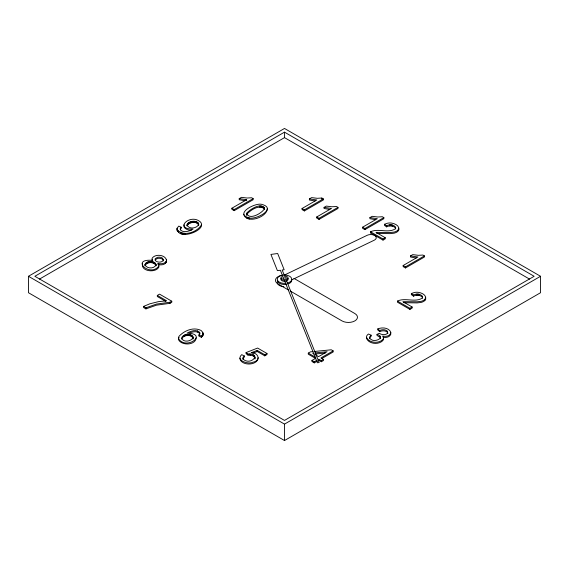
<?xml version="1.0" encoding="UTF-8"?>
<svg xmlns="http://www.w3.org/2000/svg" width="569" height="569" viewBox="0 0 569 569"><rect width="100%" height="100%" fill="white"/><g stroke="black" fill="none" stroke-linecap="round" stroke-linejoin="round"><path stroke-width="0.85" d="M243.632 214.228C246.64 224.527 267.338 217.081 267.302 208.595M203.105 333.242L202.756 334.757L201.362 336.215L201.362 337.31L198.873 336.087L198.873 334.992L199.982 333.342L199.676 332.303C196.141 329.031 190.658 331.137 187.016 333.157C208.09 333.548 187.614 349.963 179.107 339.586A8.471 4.893 0 0 1 179.043 336.279C183.908 331.016 192.002 327.36 199.15 329.671C202.742 330.233 204.812 335.184 201.362 337.31M203.062 335.098L202.891 332.481M201.334 224.492A8.556 4.936 0 0 1 201.476 225.964C199.285 232.778 177.571 239.72 177.357 228.646M180.266 229.364L181.212 228.34L181.212 227.244L178.773 226.078L177.051 228.297L177.215 230.893M239.769 358.171C240.879 366.216 257.807 365.867 258.212 357.666M158.659 264.635C161.411 265.289 165.216 264.72 166.497 261.875C167.435 254.876 155.344 253.134 152.115 258.269L152.129 260.374M166.497 261.875L166.596 259.962M376.728 233.418L390.17 233.631L394.011 233.19A8.002 4.623 0 0 0 397.674 231.498L398.748 229.961C399.822 225.857 395.171 223.702 391.856 223.126A7.02 4.054 0 0 0 387.404 223.24L384.473 224.264L384.473 225.36L386.607 226.875C389.317 225.31 393.023 225.537 395.291 227.785L395.711 228.852M398.748 229.961L398.656 228.219M403.627 302.701L417.07 302.907L420.911 302.466A8.002 4.623 0 0 0 424.574 300.773L425.648 299.237C426.722 295.14 422.07 292.978 418.756 292.409A7.02 4.054 0 0 0 414.303 292.523L411.366 293.54L411.366 294.635L413.507 296.157C416.216 294.586 419.922 294.82 422.191 297.068L422.611 298.135M425.648 299.237L425.555 297.502M264.571 208.432C262.65 212.962 248.845 220.921 246.726 213.197C249.642 209.406 262.814 201.092 264.571 209.527L264.407 207.777M246.726 213.197L246.79 215.665M156.006 264.685C154.697 269.08 146.389 268.973 145.052 264.635C146.489 260.033 156.283 260.374 156.006 265.78L155.892 264.066M387.909 333.356L387.546 332.417C385.498 330.354 382.212 330.497 379.701 331.578L377.795 329.999L377.795 328.903C382.126 327.111 389.04 327.516 390.917 332.502L390.732 333.576L388.99 335.383A5.64 3.258 0 0 1 384.388 336.336L382.56 336.087L383.456 337.289L383.563 338.512C380.049 344.003 369.068 343.434 366.521 337.31A7.874 4.545 0 0 1 367.567 334.778L368.484 334.01L371.109 335.177L369.957 336.464A4.737 2.738 0 0 0 371.102 339.451C374.985 342.766 386.038 337.325 377.012 334.373L377.012 335.468L380.113 337.261L380.519 338.391L380.519 337.296M187.109 224.876C188.531 220.651 197.4 219.613 198.709 224.307C197.159 228.574 188.595 229.634 187.109 224.876L187.109 225.971L187.237 224.25M266.989 353.477L257.601 348.057L246.071 352.602L247.97 354.018C261.214 353.392 251.967 364.736 244.386 360.106A4.822 2.788 0 0 1 243.212 357.104L244.321 355.945L241.683 354.658C235.36 360.469 248.347 364.743 252.892 362.211C261.299 360.774 258.497 352.367 251.149 352.752L257.238 350.404L264.777 354.757L266.989 353.477L266.989 354.572L264.777 355.853L257.238 351.5L252.672 353.257M254.869 359.032L255.004 357.296M183.993 224.812C182.934 228.745 188.211 230.324 191.22 230.296M193.097 337.431C191.54 341.606 182.869 342.879 181.618 337.979C183.04 333.014 194.356 332.851 192.941 339.145M145.294 263.817L145.052 265.73L145.052 264.635M181.618 339.074C183.154 334.75 191.646 333.854 193.097 338.527M199.683 335.191L199.676 333.398C197.052 330.76 192.791 331.72 189.697 332.901M158.04 264.528L158.04 263.433C160.942 264.215 165.088 263.845 166.497 260.78M384.473 224.264L386.607 225.779C389.317 224.214 393.023 224.442 395.291 226.69L395.711 227.756L395.398 228.795C388.108 233.617 378.307 227.977 370.533 231.803L370.533 232.899L383.015 240.104L385.241 238.816L385.241 237.721L375.981 232.372L390.17 232.536L394.011 232.095A8.002 4.623 0 0 0 397.674 230.402L398.748 228.866M411.366 293.54L413.507 295.062C416.216 293.49 419.922 293.725 422.191 295.972L422.611 297.039L422.298 298.071C415.007 302.9 405.206 297.26 397.432 301.086L397.432 302.182L409.915 309.387L412.141 308.099L412.141 307.004L402.88 301.655L417.07 301.819L420.911 301.371A8.002 4.623 0 0 0 424.574 299.678L425.648 298.142M142.527 263.71C140.607 271.477 155.707 273.262 158.858 267.11L158.829 265.837M246.726 214.293C250.63 210.103 259.037 204.129 264.407 208.873M187.237 225.345C189.456 221.853 197.379 220.808 198.709 225.402L198.659 223.688M145.294 264.912C147.705 261.726 153.715 261.726 155.892 265.161M181.212 227.244L180.266 228.269L180.394 230.018C184.043 233.162 189.377 231.213 193.047 229.101C174.221 229.2 188.958 214.385 198.958 220.886A8.556 4.936 0 0 1 201.476 224.869C197.123 232.159 183.709 237.081 177.215 229.798M155.209 259.763L157.528 258.426A4.289 2.475 0 0 1 162.172 259.044L163.495 260.815M28.45 276.285L284.5 128.459L540.55 276.285L540.55 292.715L284.5 440.541L28.45 292.715L28.45 276.285L284.5 424.118L540.55 276.285M284.5 132.15L34.851 276.285L284.5 420.42L534.149 276.285L284.5 132.15L284.5 137.627L529.54 279.102M39.46 279.102L284.5 137.627M244.883 200.701L239.215 199.733L239.215 198.638L241.455 197.343L247.074 198.026L251.662 197.763L253.155 198.624L253.155 199.719L234.193 210.665L231.875 209.328L231.875 208.233L246.647 199.705L246.647 200.8M231.875 208.233L234.193 209.57L253.155 198.624M309.387 198.915L311.627 197.621L317.246 198.304L321.834 198.033L323.327 198.901L323.327 199.996L304.365 210.935L302.047 209.598L302.047 208.503L316.819 199.975L309.387 198.915L309.387 200.011L315.055 200.971M302.047 208.503L304.365 209.847L323.327 198.901M157.321 295.425L159.548 294.137L171.774 301.193L171.774 302.288L169.967 303.334L156.496 305.169L145.934 308.896L143.552 307.516L143.552 306.421L149.811 303.818L158.296 301.691L166.568 300.766L157.321 295.425L157.321 296.52L165.856 301.449M324.06 207.379L326.3 206.092L331.919 206.775L336.499 206.504L337.993 207.365L337.993 208.46L319.038 219.406L316.72 218.069L316.72 216.974L331.492 208.446L324.06 207.379L324.06 208.474L329.728 209.442M143.552 306.421L145.934 307.801L156.496 304.074L169.967 302.239L171.774 301.193M316.72 216.974L319.038 218.311L337.993 207.365M369.914 217.614L372.154 216.32L377.773 217.002L382.361 216.739L383.855 217.6L383.855 218.695L364.893 229.641L362.574 228.304L362.574 227.209L377.347 218.681L369.914 217.614L369.914 218.709L375.583 219.677M362.574 227.209L364.893 228.546L383.855 217.6M370.533 231.803L383.015 239.008L385.241 237.721M410.491 255.929L412.731 254.635L418.35 255.317L422.938 255.047L424.431 255.915L424.431 257.01L405.469 267.956L403.151 266.612L403.151 265.517L417.923 256.989L410.491 255.929L410.491 257.024L416.159 257.985M403.151 265.517L405.469 266.861L424.431 255.915M315.731 358.498L308.284 354.195L308.284 353.107L310.411 351.877L313.014 351.614M321.684 358.598L333.157 351.976L333.157 350.881L320.916 357.944L323.469 359.416L323.469 360.511L321.343 361.742L318.796 360.269L314.273 362.88L311.954 361.535L311.954 360.44L315.724 358.271M311.954 360.44L314.273 361.784L316.535 360.476M397.432 301.086L409.915 308.291L412.141 307.004M318.796 360.269L318.796 359.174L321.343 360.646L323.469 359.416M370.533 232.899L371.408 232.458M291.57 279.962L374.281 240.182A5.519 3.186 0 0 0 374.985 235.694A5.519 3.186 0 0 0 367.211 235.282L284.5 275.033A7.241 4.182 0 0 0 277.288 279.578A7.241 4.182 0 0 0 285.759 283.334M377.012 334.373L379.303 333.342C381.735 334.864 385.433 335.482 387.61 333.178L387.546 331.329C385.498 329.259 382.212 329.401 379.701 330.482L377.795 328.903M286.221 279.962L284.393 280.211A3.62 2.091 0 0 1 280.979 278.604A3.62 2.091 0 0 1 282.779 276.285L280.403 270.247L277.409 270.645L270.915 254.414L277.672 253.511L284.159 269.742L282.167 270.005L284.607 276.029A3.62 2.091 0 0 1 288.021 277.636A3.62 2.091 0 0 1 286.221 279.962L319.159 362.545L317.395 362.78L284.393 280.211M315.233 352.929L327.111 351.692L318.597 356.607L315.646 354.9M315.233 354.025L325.418 352.965M314.749 351.443L331.258 349.786L333.157 350.881M246.071 352.602L246.071 353.698L247.97 355.113C250.488 354.878 254.421 355.426 255.004 358.392M246.647 199.705L239.215 198.638M284.5 275.033L286.378 275.176A7.241 4.182 0 0 1 291.741 279.215L291.499 280.297A7.241 4.182 0 0 1 286.975 283.149M249.3 217.941C255.865 219.99 277.295 208.574 261.925 204.406C255.332 202.301 233.859 213.923 249.3 217.941L249.3 219.037M383.172 337.268L384.388 337.431A5.64 3.258 0 0 0 388.99 336.478L390.732 334.672L390.554 332.481M198.873 334.992L201.362 336.215M293.945 278.376L354.821 313.519A9.054 5.228 0 0 1 354.821 320.916A9.054 5.228 0 0 1 342.019 320.916L290.275 291.036M288.753 290.162L278.099 284.009A9.054 5.228 0 0 1 282.16 275.261M312.687 353.193L314.166 354.046M308.284 353.107L315.731 357.403M158.04 263.433L158.829 264.741L158.858 266.015C150.017 277.999 129.718 258.276 152.741 260.374L152.129 259.279M166.411 260.225L166.596 261.057M196.241 337.787C195.615 345.056 183.133 345.767 179.107 340.682A8.471 4.893 0 0 1 179.043 337.374M383.456 338.384L383.563 339.608C380.049 345.099 369.068 344.529 366.521 338.406A7.874 4.545 0 0 1 366.585 337.524M425.256 298.945L425.256 300.041M419.232 294.28L419.232 295.375M418.293 294.102L418.293 295.197M417.305 294.038L417.305 295.133M416.316 294.102L416.316 295.197M413.507 295.062L413.507 296.157M409.915 308.291L409.915 309.387M405.469 266.861L405.469 267.956M398.357 229.663L398.357 230.758M392.333 225.004L392.333 226.099M391.394 224.819L391.394 225.914M390.405 224.762L390.405 225.857M389.416 224.826L389.416 225.921M386.607 225.779L386.607 226.875M383.015 239.008L383.015 240.104M380.419 336.713L380.419 337.808M380.113 336.165L380.113 337.261M379.701 330.482L379.701 331.578M371.109 335.177L371.109 336.272L369.957 337.559A4.737 2.738 0 0 0 369.63 338.69M364.893 228.546L364.893 229.641M321.834 198.033L321.834 199.129M321.343 360.646L321.343 361.742M319.038 218.311L319.038 219.406M314.273 361.784L314.273 362.88M304.365 209.847L304.365 210.935M284.5 424.118L284.5 440.541M264.777 354.757L264.777 355.853M263.98 207.201L263.98 208.297M263.305 206.696L263.305 207.792M262.458 206.312L262.458 207.408M261.527 206.063L261.527 207.159M260.51 205.964L260.51 207.059M259.4 206.006L259.4 207.102M257.238 350.404L257.238 351.5M254.905 356.663L254.905 357.752M254.578 356.059L254.578 357.154M254.023 355.49L254.023 356.585M253.233 354.949L253.233 356.045M250.701 354.074L250.701 355.17M249.314 353.946L249.314 355.042M248.141 217.671L248.141 218.766M247.97 354.018L247.97 355.113M247.024 217.273L247.024 218.368M244.321 355.945L244.321 357.04L243.212 358.2A4.822 2.788 0 0 0 242.906 359.309M234.193 209.57L234.193 210.665M202.756 334.757L202.756 335.852M202.187 335.497L202.187 336.592M198.417 223.126L198.417 224.222M197.969 222.614L197.969 223.709M197.464 330.916L197.464 332.012M197.322 222.152L197.322 223.247M196.497 221.768L196.497 222.863M195.558 221.505L195.558 222.6M194.52 221.355L194.52 222.451M193.368 221.327L193.368 222.422M193.033 336.827L193.033 337.922M192.763 336.265L192.763 337.36M192.286 335.746L192.286 336.841M192.187 221.433L192.187 222.529M191.597 335.269L191.597 336.364M191.056 221.668L191.056 222.763M190.771 334.871L190.771 335.966M189.982 222.045L189.982 223.14M189.861 334.593L189.861 335.689M188.951 222.557L188.951 223.653M188.872 334.423L188.872 335.518M188.161 223.091L188.161 224.186M187.806 334.38L187.806 335.475M187.585 223.653L187.585 224.748M186.717 334.451L186.717 335.546M185.679 334.657L185.679 335.753M185.501 233.361L185.501 234.456M184.69 334.992L184.69 336.087M184.15 233.304L184.15 234.4M183.751 335.454L183.751 336.549M182.855 233.119L182.855 234.215M181.625 232.813L181.625 233.909M180.473 232.394L180.473 233.489M178.41 231.199L178.41 232.294M177.684 230.509L177.684 231.604M177.051 228.297L177.002 230.146M169.967 302.239L169.967 303.334M166.134 261.534L166.134 262.629M165.501 262.224L165.501 263.319M155.572 263.483L155.572 264.578M155.045 262.942L155.045 264.037M154.313 262.444L154.313 263.539M153.466 262.024L153.466 263.12M152.549 261.733L152.549 262.828M151.567 261.555L151.567 262.65M150.522 261.498L150.522 262.594M149.476 261.562L149.476 262.658M148.495 261.74L148.495 262.835M147.584 262.032L147.584 263.127M146.738 262.444L146.738 263.539M145.884 263.07L145.884 264.165M145.934 307.801L145.934 308.896M287.686 278.227A3.62 2.091 0 0 1 286.221 281.058M285.339 281.25A3.62 2.091 0 0 1 281.563 280.439A3.62 2.091 0 0 1 281.42 278.12M291.741 280.311A7.241 4.182 0 0 1 288.12 283.931M286.378 284.351A7.241 4.182 0 0 1 277.259 280.311M283.867 286.669A7.241 4.182 0 0 1 277.259 282.501M163.495 259.72L163.189 260.659C161.112 262.771 157.293 262.586 155.237 260.538L155.209 258.667L157.528 257.33A4.289 2.475 0 0 1 162.172 257.949L163.495 259.72M283.632 278.966A1.814 1.046 0 0 0 286.385 278.099A1.814 1.046 0 0 0 283.703 277.16A1.814 1.046 0 0 0 283.632 278.966"/></g></svg>
